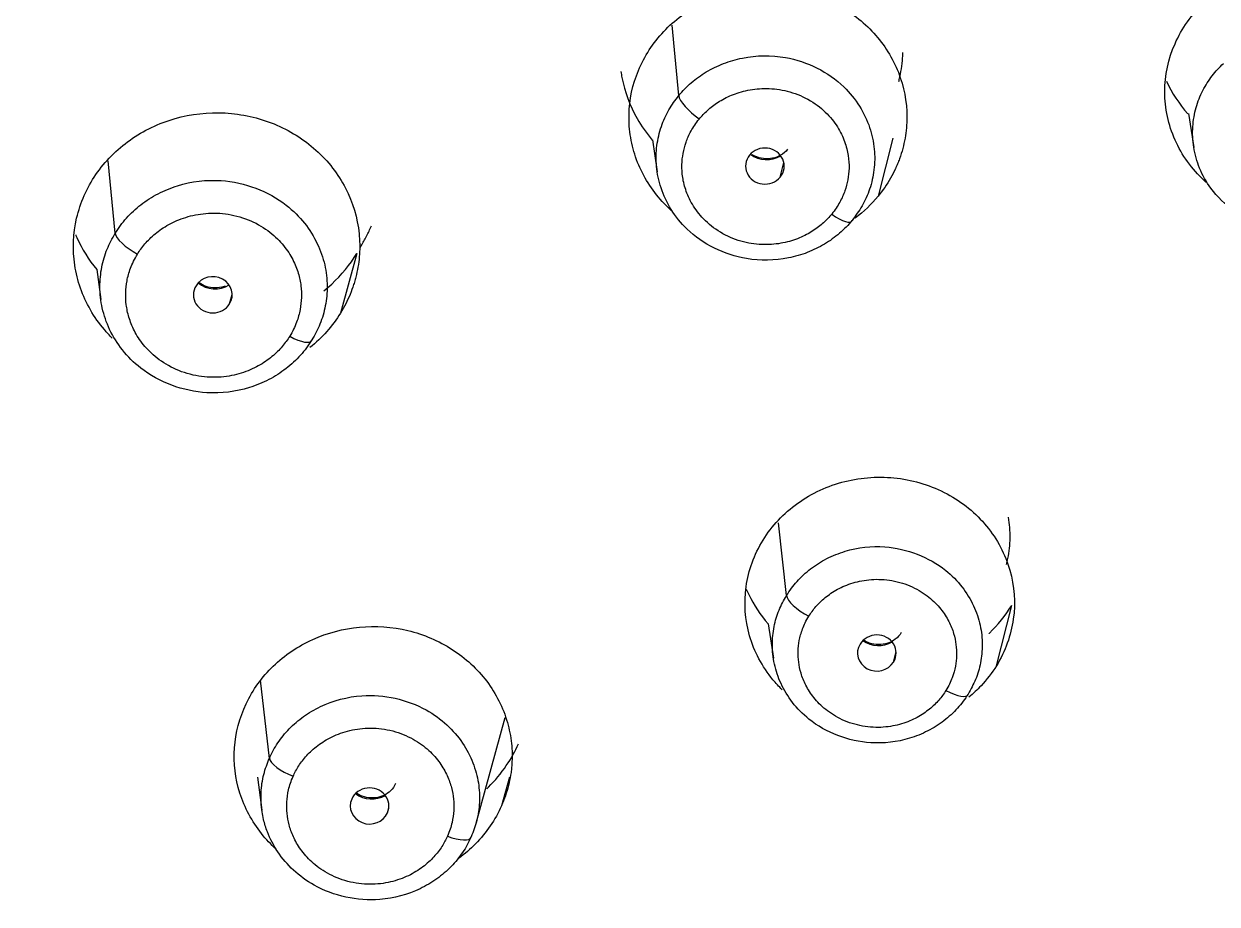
# Model space of a CAD drawing. Extents: x 0 to 1354, y 3495 to 4487.
# Drawn here: x 426.57 to 440.46, y 4120.69 to 4130.94 of the extents above; entities that cross this region are included whole.
import ezdxf

# ---------------------------------------------------------------- set-up
doc = ezdxf.new("R2010")
doc.units = 0
doc.header["$LTSCALE"] = 30
doc.header["$MEASUREMENT"] = 0
doc.layers.add('\\M+5B3DF\\M+5B4E7\\M+5CFDF', color=3, linetype='CONTINUOUS', lineweight=9)

msp = doc.modelspace()

# ---------------------------------------------------------------- linework, layer by layer
at = {"layer": '\\M+5B3DF\\M+5B4E7\\M+5CFDF', "color": 0, "lineweight": -3}
for p, q in [((434.194, 4130.104), (434.118, 4130.924)), ((440.127, 4129.895), (440.19, 4129.501)), ((433.889, 4129.59), (433.943, 4129.218)), ((436.685, 4129.61), (436.516, 4128.935)), ((427.633, 4128.502), (427.552, 4129.347)), ((435.376, 4129.155), (435.418, 4129.324)), ((430.447, 4128.267), (430.257, 4127.574)), ((427.42, 4128.079), (427.466, 4127.731)), ((428.965, 4127.681), (428.995, 4127.79)), ((435.448, 4124.286), (435.355, 4125.133)), ((437.892, 4123.469), (438.07, 4124.169)), ((435.236, 4123.958), (435.296, 4123.558)), ((436.695, 4123.511), (436.725, 4123.629)), ((429.428, 4122.391), (429.327, 4123.3)), ((431.834, 4121.635), (432.173, 4122.866)), ((429.289, 4122.173), (429.341, 4121.787)), ((432.222, 4122.174), (432.131, 4121.84)), ((430.803, 4121.757), (430.819, 4121.815))]:
    msp.add_line(p, q, dxfattribs=at)
for centre, major_axis, ratio, start_param, end_param in [((434.432, 4129.939), (-0.232, 0.19), 0.282928, 0.272957, 1.799121), ((435.197, 4129.284), (-0.225, 0.001), 0.934171, 2.489357, 5.63095), ((435.197, 4129.284), (-0.225, 0.001), 0.934171, 5.63095, 8.772543), ((435.217, 4129.638), (-0.297, 0.017), 0.939418, 0.936027, 2.212887), ((435.975, 4128.832), (0.232, -0.19), 0.282928, 4.940714, 6.416516), ((427.893, 4128.366), (0.255, -0.158), 0.308844, 3.371653, 4.900982), ((428.77, 4127.786), (-0.226, 0.001), 0.934059, 2.620561, 5.762153), ((428.77, 4127.786), (-0.226, 0.001), 0.934059, 5.762153, 8.903746), ((428.794, 4128.132), (-0.295, 0.021), 0.938927, 0.920905, 2.229724), ((429.665, 4127.41), (-0.255, 0.158), 0.308844, 1.759389, 3.232027), ((435.707, 4124.151), (-0.255, 0.158), 0.308844, 0.236413, 1.759389), ((436.5, 4123.617), (-0.225, 0), 0.934135, 2.619541, 5.761134), ((436.5, 4123.617), (-0.225, 0), 0.934135, 5.761134, 8.902726), ((436.52, 4123.985), (-0.299, 0.016), 0.937944, 0.968064, 2.180521), ((437.305, 4123.289), (0.255, -0.158), 0.308844, 4.900982, 6.379972), ((429.705, 4122.289), (-0.274, 0.122), 0.329476, 0.189685, 1.715849), ((430.595, 4121.837), (-0.225, 0), 0.934038, 2.750547, 5.89214), ((430.595, 4121.837), (-0.225, 0), 0.934038, 5.89214, 9.033732), ((430.619, 4122.197), (-0.297, 0.02), 0.937388, 0.950346, 2.199768), ((431.502, 4121.593), (0.274, -0.122), 0.329476, 4.857442, 6.333244)]:
    msp.add_ellipse(centre, major_axis=major_axis, ratio=ratio, start_param=start_param, end_param=end_param, dxfattribs=at)
for points, knots in [([(448.01, 4005.599), (447.96, 4009.543), (447.888, 4013.486), (447.741, 4019.394), (447.686, 4021.363), (447.563, 4025.298), (447.498, 4027.264), (447.306, 4031.189), (447.174, 4033.15), (446.667, 4037.037), (446.296, 4038.964), (445.49, 4041.781), (445.181, 4042.708), (444.473, 4044.522), (444.072, 4045.409), (443.153, 4047.117), (442.631, 4047.936), (441.484, 4049.497), (440.861, 4050.241), (439.54, 4051.652), (438.842, 4052.318), (437.375, 4053.57), (436.607, 4054.156), (435.016, 4055.252), (434.19, 4055.761), (432.497, 4056.713), (431.631, 4057.158), (429.007, 4058.447), (427.224, 4059.247), (424.608, 4060.54), (423.746, 4060.987), (422.05, 4061.925), (421.214, 4062.415), (419.588, 4063.455), (418.797, 4064.004), (417.283, 4065.177), (416.561, 4065.801), (414.514, 4067.782), (413.303, 4069.241), (411.732, 4071.57), (411.247, 4072.37), (410.34, 4074), (409.919, 4074.831), (408.739, 4077.358), (408.067, 4079.09), (406.901, 4082.604), (406.413, 4084.388), (405.593, 4087.988), (405.26, 4089.804), (404.718, 4093.452), (404.506, 4095.284), (404.169, 4098.955), (404.047, 4100.795), (403.781, 4106.318), (403.739, 4110.005), (403.894, 4115.532), (403.978, 4117.373), (404.218, 4121.052), (404.374, 4122.889), (404.781, 4126.553), (405.03, 4128.381), (405.656, 4132.017), (406.034, 4133.824), (406.974, 4137.397), (407.531, 4139.163), (408.885, 4142.612), (409.674, 4144.299), (411.525, 4147.534), (412.587, 4149.084), (414.985, 4151.984), (416.318, 4153.338), (418.497, 4155.182), (419.254, 4155.765), (420.825, 4156.859), (421.639, 4157.371), (424.152, 4158.798), (425.92, 4159.607), (427.738, 4160.306)], [0, 0, 0, 0, 0.0625, 0.0625, 0.09375, 0.09375, 0.125, 0.125, 0.15625, 0.15625, 0.1875, 0.1875, 0.203125, 0.203125, 0.21875, 0.21875, 0.234375, 0.234375, 0.25, 0.25, 0.265625, 0.265625, 0.28125, 0.28125, 0.296875, 0.296875, 0.3125, 0.3125, 0.34375, 0.34375, 0.359375, 0.359375, 0.375, 0.375, 0.390625, 0.390625, 0.40625, 0.40625, 0.4375, 0.4375, 0.453125, 0.453125, 0.46875, 0.46875, 0.5, 0.5, 0.53125, 0.53125, 0.5625, 0.5625, 0.59375, 0.59375, 0.625, 0.625, 0.6875, 0.6875, 0.71875, 0.71875, 0.75, 0.75, 0.78125, 0.78125, 0.8125, 0.8125, 0.84375, 0.84375, 0.875, 0.875, 0.90625, 0.90625, 0.9375, 0.9375, 0.953125, 0.953125, 0.96875, 0.96875, 1, 1, 1, 1]), ([(428.197, 4158.696), (428.032, 4158.632), (427.687, 4158.497), (427.153, 4158.279), (426.581, 4158.036), (425.812, 4157.695), (424.94, 4157.282), (423.672, 4156.63), (422.201, 4155.781), (420.21, 4154.446), (418.173, 4152.791), (416.24, 4150.871), (414.215, 4148.497), (412.298, 4145.692), (410.681, 4142.545), (409.747, 4140.27), (409.152, 4138.614), (408.634, 4137.046), (408.065, 4135.032), (407.529, 4132.766), (407.088, 4130.534), (406.477, 4126.816), (405.945, 4122.029), (405.574, 4116.274), (405.414, 4110.376), (405.496, 4104.979), (405.754, 4100.036), (406.066, 4096.221), (406.521, 4092.391), (407.143, 4088.581), (407.893, 4085.209), (408.69, 4082.352), (409.453, 4080.061), (410.255, 4077.985), (411.284, 4075.636), (412.663, 4072.993), (414.467, 4070.299), (416.358, 4068.097), (418.12, 4066.448), (419.691, 4065.22), (420.87, 4064.414), (421.951, 4063.725), (423.294, 4062.925), (425.415, 4061.78), (428.351, 4060.364), (431.305, 4059.003), (433.874, 4057.683), (435.491, 4056.744), (436.673, 4055.977), (437.502, 4055.397), (438.285, 4054.811), (439.15, 4054.118), (440.24, 4053.175), (441.272, 4052.246), (442.117, 4051.45), (442.799, 4050.783), (443.873, 4049.648), (445.304, 4047.705), (446.48, 4045.401), (447.219, 4043.464), (447.695, 4042.003), (448.02, 4040.848), (448.332, 4039.593), (448.559, 4038.564), (448.74, 4037.637), (448.826, 4037.147), (448.857, 4036.968)], [0, 0, 0, 0, 0.003459, 0.007214, 0.011266, 0.015614, 0.023656, 0.030154, 0.043592, 0.057032, 0.077492, 0.095619, 0.111413, 0.140155, 0.164137, 0.183352, 0.190386, 0.20018, 0.217211, 0.233353, 0.24805, 0.264051, 0.310977, 0.347323, 0.383099, 0.432782, 0.458757, 0.485271, 0.511786, 0.538305, 0.564826, 0.582853, 0.599256, 0.614348, 0.6284, 0.651649, 0.674923, 0.693736, 0.709704, 0.72282, 0.733082, 0.737787, 0.748001, 0.763716, 0.784923, 0.811591, 0.827175, 0.841454, 0.848243, 0.854858, 0.861359, 0.867478, 0.876665, 0.889695, 0.894614, 0.899294, 0.908268, 0.925038, 0.946214, 0.958393, 0.965287, 0.976041, 0.981687, 0.990362, 0.996466, 1, 1, 1, 1]), ([(449.143, 4037.032), (448.866, 4038.625), (448.514, 4040.206), (447.833, 4042.533), (447.58, 4043.302), (447.008, 4044.815), (446.689, 4045.559), (445.969, 4047.007), (445.567, 4047.711), (444.674, 4049.057), (444.181, 4049.7), (443.108, 4050.908), (442.533, 4051.475), (441.36, 4052.574), (440.764, 4053.109), (439.566, 4054.162), (438.959, 4054.679), (437.692, 4055.652), (437.038, 4056.11), (435.025, 4057.411), (433.618, 4058.178), (430.752, 4059.606), (429.294, 4060.271), (426.404, 4061.642), (424.973, 4062.351), (422.891, 4063.517), (422.208, 4063.922), (420.871, 4064.772), (420.218, 4065.218), (418.959, 4066.164), (418.353, 4066.663), (417.197, 4067.715), (416.646, 4068.268), (415.084, 4069.995), (414.161, 4071.239), (412.526, 4073.84), (411.813, 4075.196), (410.543, 4077.971), (409.983, 4079.388), (408.994, 4082.262), (408.567, 4083.718), (407.456, 4088.126), (406.947, 4091.114), (406.21, 4097.118), (405.982, 4100.135), (405.712, 4106.175), (405.669, 4109.198), (405.771, 4115.243), (405.915, 4118.264), (406.288, 4122.785), (406.438, 4124.29), (406.806, 4127.293), (407.023, 4128.792), (407.811, 4133.264), (408.526, 4136.22), (410.054, 4140.517), (410.64, 4141.926), (411.99, 4144.666), (412.76, 4145.994), (414.501, 4148.529), (415.469, 4149.738), (417.591, 4152.003), (418.745, 4153.06), (421.227, 4154.973), (422.556, 4155.829), (425.34, 4157.336), (426.795, 4157.987), (428.284, 4158.561)], [0, 0, 0, 0, 0.03125, 0.03125, 0.046875, 0.046875, 0.0625, 0.0625, 0.078125, 0.078125, 0.09375, 0.09375, 0.109375, 0.109375, 0.125, 0.125, 0.140625, 0.140625, 0.15625, 0.15625, 0.1875, 0.1875, 0.21875, 0.21875, 0.25, 0.25, 0.265625, 0.265625, 0.28125, 0.28125, 0.296875, 0.296875, 0.3125, 0.3125, 0.34375, 0.34375, 0.375, 0.375, 0.40625, 0.40625, 0.4375, 0.4375, 0.5, 0.5, 0.5625, 0.5625, 0.625, 0.625, 0.6875, 0.6875, 0.71875, 0.71875, 0.75, 0.75, 0.8125, 0.8125, 0.84375, 0.84375, 0.875, 0.875, 0.90625, 0.90625, 0.9375, 0.9375, 0.96875, 0.96875, 1, 1, 1, 1]), ([(428.484, 4157.596), (428.305, 4157.524), (427.943, 4157.378), (427.4, 4157.15), (426.752, 4156.869), (426.043, 4156.544), (425.032, 4156.051), (423.86, 4155.424), (422.347, 4154.509), (420.7, 4153.36), (419.084, 4152.032), (417.525, 4150.549), (416.116, 4148.967), (414.756, 4147.237), (413.436, 4145.274), (412.377, 4143.384), (411.507, 4141.558), (410.593, 4139.409), (409.613, 4136.593), (408.564, 4132.621), (407.764, 4128.329), (407.233, 4124.177), (406.892, 4120.512), (406.706, 4117.71), (406.593, 4115.29), (406.531, 4113.4), (406.493, 4111.495), (406.489, 4110.219), (406.488, 4109.579)], [0, 0, 0, 0, 0.009852, 0.019868, 0.030048, 0.045883, 0.05972, 0.087538, 0.113987, 0.150574, 0.191096, 0.222351, 0.262603, 0.301837, 0.337986, 0.387414, 0.416554, 0.44552, 0.511842, 0.575749, 0.665576, 0.746154, 0.800844, 0.863681, 0.897356, 0.9313, 0.965515, 1, 1, 1, 1]), ([(428.686, 4157.153), (428.545, 4157.097), (428.223, 4156.97), (427.684, 4156.749), (426.918, 4156.423), (426.182, 4156.087), (425.167, 4155.594), (424.094, 4155.025), (422.606, 4154.13), (421.002, 4153.015), (419.579, 4151.845), (418.411, 4150.759), (417.475, 4149.789), (416.322, 4148.465), (415.138, 4146.937), (413.854, 4144.995), (412.587, 4142.698), (411.3, 4139.765), (410.176, 4136.466), (409.305, 4133.068), (408.666, 4129.777), (408.198, 4126.665), (407.805, 4123.281), (407.534, 4120.123), (407.378, 4117.539), (407.281, 4115.531), (407.216, 4113.673), (407.173, 4111.569), (407.167, 4110.245), (407.164, 4109.583)], [0, 0, 0, 0, 0.007818, 0.017823, 0.030015, 0.050701, 0.059573, 0.08836, 0.113519, 0.149747, 0.190152, 0.209967, 0.233662, 0.261249, 0.302917, 0.336272, 0.385476, 0.443417, 0.508512, 0.573597, 0.633386, 0.690383, 0.744611, 0.818577, 0.862819, 0.885469, 0.927986, 0.963991, 1, 1, 1, 1]), ([(449.362, 4037.033), (449.326, 4037.242), (449.253, 4037.664), (449.129, 4038.295), (448.996, 4038.926), (448.855, 4039.547), (448.708, 4040.153), (448.559, 4040.741), (448.406, 4041.311), (448.249, 4041.867), (448.087, 4042.403), (447.924, 4042.91), (447.764, 4043.376), (447.612, 4043.799), (447.469, 4044.18), (447.334, 4044.527), (447.205, 4044.845), (447.081, 4045.142), (446.959, 4045.423), (446.837, 4045.696), (446.712, 4045.964), (446.584, 4046.23), (446.452, 4046.493), (446.317, 4046.754), (446.179, 4047.013), (446.039, 4047.27), (445.894, 4047.527), (445.746, 4047.782), (445.595, 4048.035), (445.439, 4048.284), (445.277, 4048.53), (445.107, 4048.775), (444.925, 4049.027), (444.725, 4049.293), (444.504, 4049.577), (444.26, 4049.881), (443.988, 4050.207), (443.69, 4050.552), (443.366, 4050.907), (443.026, 4051.261), (442.68, 4051.604), (442.332, 4051.936), (441.984, 4052.26), (441.634, 4052.582), (441.28, 4052.903), (440.925, 4053.223), (440.573, 4053.54), (440.226, 4053.848), (439.889, 4054.142), (439.562, 4054.421), (439.245, 4054.684), (438.936, 4054.934), (438.63, 4055.175), (438.322, 4055.411), (438.012, 4055.642), (437.697, 4055.871), (437.38, 4056.095), (437.061, 4056.315), (436.739, 4056.531), (436.411, 4056.746), (436.068, 4056.966), (435.697, 4057.195), (435.242, 4057.467), (434.675, 4057.793), (433.978, 4058.176), (433.188, 4058.594), (432.322, 4059.036), (431.408, 4059.488), (430.47, 4059.937), (429.523, 4060.382), (428.577, 4060.824), (427.648, 4061.263), (426.763, 4061.69), (425.938, 4062.098), (425.161, 4062.495), (424.401, 4062.897), (423.638, 4063.315), (422.868, 4063.756), (422.092, 4064.229), (421.299, 4064.733), (420.49, 4065.273), (419.679, 4065.858), (418.879, 4066.49), (418.09, 4067.16), (417.325, 4067.873), (416.584, 4068.632), (415.854, 4069.442), (415.126, 4070.325), (414.403, 4071.299), (413.694, 4072.349), (413.022, 4073.445), (412.397, 4074.57), (411.805, 4075.719), (411.251, 4076.904), (410.72, 4078.133), (410.209, 4079.414), (409.721, 4080.755), (409.186, 4082.373), (408.622, 4084.331), (408.06, 4086.572), (407.594, 4088.819), (407.218, 4090.987), (406.907, 4093.095), (406.661, 4095.142), (406.46, 4097.112), (406.297, 4099.018), (406.169, 4100.89), (406.068, 4102.731), (405.992, 4104.535), (405.943, 4106.298), (405.913, 4108.028), (405.903, 4109.74), (405.913, 4111.447), (405.942, 4113.162), (405.991, 4114.884), (406.064, 4116.602), (406.154, 4118.312), (406.266, 4120.018), (406.403, 4121.724), (406.558, 4123.413), (406.737, 4125.063), (406.935, 4126.662), (407.152, 4128.218), (407.392, 4129.737), (407.661, 4131.222), (407.955, 4132.673), (408.276, 4134.09), (408.625, 4135.469), (409.009, 4136.818), (409.421, 4138.132), (409.854, 4139.376), (410.287, 4140.505), (410.7, 4141.499), (411.091, 4142.384), (411.477, 4143.198), (411.873, 4143.971), (412.251, 4144.662), (412.498, 4145.094), (412.605, 4145.277)], [0, 0, 0, 0, 0.004804, 0.00966, 0.014532, 0.019352, 0.024059, 0.028616, 0.033051, 0.037408, 0.041668, 0.04572, 0.049451, 0.05282, 0.055876, 0.058668, 0.061242, 0.063653, 0.065951, 0.068191, 0.070418, 0.072655, 0.074886, 0.077104, 0.079315, 0.081534, 0.083764, 0.086001, 0.088238, 0.090469, 0.092688, 0.094924, 0.097253, 0.09976, 0.102474, 0.105425, 0.108639, 0.112117, 0.115805, 0.119565, 0.123269, 0.12689, 0.13048, 0.134082, 0.13771, 0.141361, 0.144991, 0.148543, 0.151968, 0.155247, 0.158387, 0.161414, 0.164374, 0.167323, 0.170285, 0.173258, 0.176231, 0.179196, 0.182142, 0.185108, 0.188188, 0.191476, 0.195076, 0.200338, 0.206401, 0.213238, 0.220738, 0.228569, 0.236476, 0.244413, 0.252353, 0.260221, 0.267776, 0.274683, 0.281151, 0.287634, 0.294268, 0.300984, 0.307874, 0.315035, 0.322485, 0.330135, 0.337978, 0.345947, 0.354008, 0.362192, 0.370589, 0.379393, 0.388946, 0.399039, 0.409195, 0.419279, 0.429501, 0.439837, 0.45039, 0.46135, 0.472727, 0.484442, 0.502084, 0.521523, 0.539787, 0.55716, 0.57437, 0.590961, 0.606728, 0.621973, 0.636971, 0.651859, 0.666323, 0.680413, 0.694289, 0.707968, 0.721607, 0.735367, 0.749234, 0.763046, 0.776738, 0.790421, 0.804175, 0.817894, 0.831199, 0.844064, 0.856622, 0.868929, 0.880987, 0.892822, 0.904437, 0.915801, 0.926905, 0.93798, 0.948706, 0.95835, 0.966814, 0.974342, 0.98135, 0.98822, 0.994976, 1, 1, 1, 1]), ([(449.502, 4037.021), (449.465, 4037.236), (449.392, 4037.662), (449.27, 4038.294), (449.14, 4038.916), (449.002, 4039.527), (448.859, 4040.127), (448.711, 4040.717), (448.558, 4041.296), (448.399, 4041.864), (448.232, 4042.421), (448.057, 4042.967), (447.874, 4043.5), (447.684, 4044.021), (447.489, 4044.53), (447.287, 4045.027), (447.079, 4045.512), (446.862, 4045.983), (446.638, 4046.44), (446.408, 4046.884), (446.177, 4047.308), (445.899, 4047.796), (445.581, 4048.318), (445.202, 4048.871), (444.84, 4049.35), (444.429, 4049.866), (444.009, 4050.366), (443.556, 4050.867), (443.038, 4051.404), (442.398, 4052.014), (441.641, 4052.701), (440.883, 4053.381), (440.282, 4053.915), (439.651, 4054.456), (438.803, 4055.153), (437.346, 4056.233), (435.798, 4057.23), (434.379, 4058.03), (433.345, 4058.58), (432.31, 4059.108), (431.275, 4059.617), (430.242, 4060.11), (429.214, 4060.593), (428.195, 4061.072), (427.189, 4061.554), (426.197, 4062.041), (425.223, 4062.539), (424.268, 4063.05), (423.332, 4063.573), (422.422, 4064.117), (421.537, 4064.679), (420.672, 4065.254), (419.841, 4065.854), (419.047, 4066.481), (418.285, 4067.128), (417.561, 4067.8), (416.877, 4068.493), (416.228, 4069.202), (415.613, 4069.926), (415.036, 4070.664), (414.495, 4071.414), (413.984, 4072.172), (413.503, 4072.935), (413.052, 4073.703), (412.627, 4074.474), (412.225, 4075.244), (411.845, 4076.015), (411.49, 4076.784), (411.152, 4077.551), (410.832, 4078.315), (410.53, 4079.074), (410.244, 4079.83), (409.974, 4080.58), (409.721, 4081.326), (409.315, 4082.587), (408.806, 4084.368), (408.237, 4086.67), (407.771, 4088.956), (407.386, 4091.221), (407.067, 4093.46), (406.816, 4095.671), (406.607, 4097.852), (406.443, 4100.002), (406.319, 4102.118), (406.226, 4104.202), (406.168, 4106.252), (406.137, 4108.267), (406.133, 4110.249), (406.155, 4112.195), (406.2, 4114.107), (406.271, 4115.984), (406.366, 4117.824), (406.479, 4119.63), (406.619, 4121.398), (406.777, 4123.131), (406.959, 4124.828), (407.165, 4126.487), (407.391, 4128.109), (407.645, 4129.692), (407.928, 4131.236), (408.239, 4132.739), (408.577, 4134.203), (408.949, 4135.623), (409.352, 4137), (409.783, 4138.333), (410.246, 4139.62), (410.741, 4140.86), (411.258, 4142.054), (411.803, 4143.199), (412.331, 4144.191), (412.678, 4144.8), (412.824, 4145.049)], [0, 0, 0, 0, 0.004925, 0.009783, 0.014574, 0.019297, 0.023952, 0.028541, 0.033063, 0.03752, 0.041913, 0.04624, 0.050499, 0.054689, 0.058812, 0.062868, 0.06686, 0.070785, 0.074642, 0.078431, 0.082152, 0.085621, 0.091226, 0.096067, 0.100874, 0.104902, 0.111103, 0.115743, 0.120319, 0.128101, 0.135864, 0.143616, 0.151376, 0.154309, 0.162712, 0.17659, 0.19595, 0.204951, 0.213874, 0.222725, 0.231503, 0.240206, 0.248833, 0.257381, 0.265851, 0.274244, 0.282558, 0.290799, 0.298961, 0.307046, 0.315062, 0.322999, 0.330849, 0.338629, 0.346332, 0.353957, 0.361508, 0.368988, 0.376389, 0.383715, 0.39097, 0.398152, 0.405256, 0.412286, 0.419244, 0.426128, 0.432935, 0.439669, 0.44633, 0.452916, 0.459426, 0.465861, 0.472221, 0.478506, 0.484715, 0.503971, 0.522949, 0.541649, 0.560075, 0.578222, 0.596092, 0.613686, 0.631, 0.648038, 0.664796, 0.681277, 0.69748, 0.713404, 0.72905, 0.744417, 0.759504, 0.774315, 0.788846, 0.803099, 0.817073, 0.830767, 0.844184, 0.857321, 0.870177, 0.882754, 0.895053, 0.907072, 0.918809, 0.930269, 0.941449, 0.952348, 0.962971, 0.973314, 0.983372, 0.993153, 1, 1, 1, 1]), ([(440.312, 4131.184), (440.385, 4131.253), (440.464, 4131.313), (440.634, 4131.419), (440.726, 4131.465), (440.916, 4131.539), (441.014, 4131.567), (441.215, 4131.604), (441.319, 4131.614), (441.626, 4131.614), (441.832, 4131.576), (442.209, 4131.43), (442.384, 4131.321), (442.601, 4131.119), (442.668, 4131.044), (442.782, 4130.885), (442.83, 4130.801), (442.909, 4130.624), (442.939, 4130.531), (442.979, 4130.344), (442.989, 4130.249), (442.99, 4129.96), (442.949, 4129.77), (442.792, 4129.415), (442.677, 4129.253), (442.53, 4129.116)], [0, 0, 0, 0, 0.0625, 0.0625, 0.125, 0.125, 0.1875, 0.1875, 0.25, 0.25, 0.375, 0.375, 0.5, 0.5, 0.5625, 0.5625, 0.625, 0.625, 0.6875, 0.6875, 0.75, 0.75, 0.875, 0.875, 1, 1, 1, 1]), ([(434.118, 4128.758), (434.085, 4128.787), (434.054, 4128.816), (433.962, 4128.913), (433.906, 4128.984), (433.806, 4129.134), (433.763, 4129.214), (433.693, 4129.379), (433.666, 4129.463), (433.628, 4129.636), (433.618, 4129.726), (433.611, 4129.99), (433.64, 4130.169), (433.761, 4130.503), (433.855, 4130.662), (434.092, 4130.937), (434.238, 4131.056), (434.562, 4131.237), (434.744, 4131.302), (435.115, 4131.368), (435.309, 4131.371), (435.681, 4131.314), (435.865, 4131.254), (436.193, 4131.081), (436.343, 4130.965), (436.587, 4130.697), (436.685, 4130.541), (436.816, 4130.21), (436.85, 4130.032), (436.85, 4129.854)], [0, 0, 0, 0, 0.020764, 0.020764, 0.065275, 0.065275, 0.109786, 0.109786, 0.154296, 0.154296, 0.198807, 0.198807, 0.287829, 0.287829, 0.37685, 0.37685, 0.465871, 0.465871, 0.554893, 0.554893, 0.643914, 0.643914, 0.732936, 0.732936, 0.821957, 0.821957, 0.910979, 0.910979, 1, 1, 1, 1]), ([(404.623, 4131.074), (404.588, 4130.873), (404.366, 4129.584), (403.796, 4125.704), (402.938, 4116.179), (402.904, 4106.308), (403.509, 4097.799), (403.922, 4093.938), (404.439, 4090.387), (405.062, 4087.152), (405.765, 4084.236), (406.526, 4081.641), (407.311, 4079.366), (408.086, 4077.403), (408.945, 4075.472), (409.945, 4073.499), (411.165, 4071.423), (412.534, 4069.458), (414.061, 4067.63), (415.728, 4065.949), (417.528, 4064.439), (419.429, 4063.101), (421.477, 4061.849), (423.547, 4060.723), (425.512, 4059.75), (427.144, 4058.986), (428.72, 4058.255), (430.371, 4057.48), (432.211, 4056.56), (434.054, 4055.528), (435.869, 4054.341), (437.639, 4052.979), (439.36, 4051.392), (440.891, 4049.675), (442.137, 4047.982), (443.025, 4046.52), (443.788, 4045.031), (444.457, 4043.465), (445.054, 4041.773), (445.502, 4040.242), (445.834, 4038.886), (446.076, 4037.716), (446.304, 4036.436), (446.539, 4034.82), (446.766, 4032.641), (446.939, 4029.975), (447.069, 4026.823), (447.219, 4022.012), (447.362, 4016.415), (447.465, 4010.907), (447.518, 4007.539), (447.539, 4006.008), (447.545, 4005.599)], [0, 0, 0, 0, 0.004399, 0.028149, 0.08446, 0.210548, 0.240578, 0.268471, 0.294238, 0.317873, 0.339365, 0.358714, 0.375905, 0.390942, 0.403826, 0.421009, 0.438012, 0.454857, 0.471503, 0.487946, 0.504179, 0.520153, 0.535825, 0.553449, 0.568384, 0.580629, 0.590215, 0.603849, 0.617866, 0.632269, 0.647095, 0.662367, 0.67808, 0.695053, 0.709337, 0.720941, 0.729896, 0.74338, 0.755521, 0.766306, 0.775735, 0.783805, 0.790513, 0.802081, 0.816849, 0.834849, 0.856111, 0.88061, 0.932059, 0.969104, 0.991752, 1, 1, 1, 1]), ([(440.339, 4129.089), (440.33, 4129.097), (440.322, 4129.105), (440.241, 4129.181), (440.174, 4129.256), (440.06, 4129.415), (440.012, 4129.499), (439.933, 4129.676), (439.903, 4129.769), (439.863, 4129.956), (439.853, 4130.051), (439.852, 4130.341), (439.893, 4130.531), (440.05, 4130.886), (440.165, 4131.047), (440.312, 4131.184)], [0, 0, 0, 0, 0.014869, 0.014869, 0.13801, 0.13801, 0.261152, 0.261152, 0.384293, 0.384293, 0.507435, 0.507435, 0.753717, 0.753717, 1, 1, 1, 1]), ([(434.194, 4130.104), (434.217, 4130.131), (434.262, 4130.183), (434.339, 4130.255), (434.423, 4130.321), (434.514, 4130.381), (434.611, 4130.434), (434.715, 4130.479), (434.823, 4130.516), (435.059, 4130.574), (435.534, 4130.582), (436.03, 4130.331), (436.307, 4129.989), (436.425, 4129.74), (436.47, 4129.527), (436.476, 4129.402), (436.475, 4129.362)], [0, 0, 0, 0, 0.033976, 0.068364, 0.103165, 0.138378, 0.174005, 0.210046, 0.2465, 0.28337, 0.442039, 0.68548, 0.781697, 0.873131, 0.959771, 1, 1, 1, 1]), ([(436.756, 4130.27), (436.758, 4130.278), (436.77, 4130.326), (436.789, 4130.416), (436.8, 4130.522), (436.802, 4130.586), (436.802, 4130.607)], [0, 0, 0, 0, 0.065567, 0.435403, 0.810404, 1, 1, 1, 1]), ([(433.521, 4130.383), (433.524, 4130.36), (433.557, 4130.17), (433.66, 4129.891), (433.819, 4129.665), (433.885, 4129.587)], [0, 0, 0, 0, 0.079064, 0.659093, 1, 1, 1, 1]), ([(440.193, 4129.856), (440.199, 4129.893), (440.223, 4129.999), (440.289, 4130.163), (440.397, 4130.337), (440.489, 4130.432), (440.534, 4130.479)], [0, 0, 0, 0, 0.156583, 0.455918, 0.737055, 1, 1, 1, 1]), ([(433.932, 4129.404), (433.932, 4129.444), (433.941, 4129.559), (433.984, 4129.742), (434.071, 4129.939), (434.154, 4130.051), (434.194, 4130.104)], [0, 0, 0, 0, 0.157901, 0.458537, 0.739234, 1, 1, 1, 1]), ([(427.6, 4127.282), (427.568, 4127.314), (427.537, 4127.347), (427.447, 4127.452), (427.392, 4127.53), (427.253, 4127.772), (427.19, 4127.95), (427.136, 4128.312), (427.143, 4128.5), (427.227, 4128.857), (427.303, 4129.031), (427.514, 4129.339), (427.651, 4129.477), (427.963, 4129.698), (428.143, 4129.784), (428.518, 4129.89), (428.718, 4129.913), (429.108, 4129.891), (429.304, 4129.847), (429.663, 4129.701), (429.83, 4129.597), (430.041, 4129.406), (430.107, 4129.336), (430.222, 4129.187), (430.272, 4129.109), (430.4, 4128.862), (430.454, 4128.682), (430.473, 4128.497)], [0, 0, 0, 0, 0.022187, 0.022187, 0.06875, 0.06875, 0.161875, 0.161875, 0.255, 0.255, 0.348125, 0.348125, 0.44125, 0.44125, 0.534375, 0.534375, 0.6275, 0.6275, 0.720625, 0.720625, 0.81375, 0.81375, 0.860312, 0.860312, 0.906875, 0.906875, 1, 1, 1, 1]), ([(436.85, 4129.854), (436.85, 4129.771), (436.835, 4129.607), (436.793, 4129.448), (436.757, 4129.35), (436.749, 4129.33), (436.734, 4129.292), (436.708, 4129.234), (436.68, 4129.179), (436.618, 4129.07), (436.57, 4129.001), (436.516, 4128.935)], [0, 0, 0, 0, 0.25, 0.5, 0.5, 0.5625, 0.5625, 0.625, 0.75, 0.75, 1, 1, 1, 1]), ([(442.262, 4128.86), (442.236, 4128.837), (442.183, 4128.79), (442.096, 4128.729), (442.003, 4128.674), (441.904, 4128.627), (441.799, 4128.587), (441.689, 4128.557), (441.575, 4128.537), (441.347, 4128.516), (440.891, 4128.573), (440.456, 4128.883), (440.25, 4129.253), (440.181, 4129.498), (440.172, 4129.701), (440.186, 4129.819), (440.193, 4129.856)], [0, 0, 0, 0, 0.035163, 0.070771, 0.106823, 0.143319, 0.180259, 0.217642, 0.255469, 0.293738, 0.44225, 0.696242, 0.788696, 0.876621, 0.96002, 1, 1, 1, 1]), ([(436.212, 4128.652), (436.19, 4128.626), (436.144, 4128.573), (436.067, 4128.501), (435.982, 4128.434), (435.891, 4128.374), (435.794, 4128.322), (435.691, 4128.277), (435.583, 4128.24), (435.351, 4128.184), (434.878, 4128.174), (434.377, 4128.423), (434.098, 4128.77), (433.98, 4129.022), (433.935, 4129.237), (433.931, 4129.363), (433.932, 4129.404)], [0, 0, 0, 0, 0.034135, 0.068612, 0.103433, 0.138596, 0.174102, 0.209949, 0.246139, 0.282669, 0.436213, 0.683604, 0.780361, 0.872036, 0.958632, 1, 1, 1, 1]), ([(435.461, 4129.48), (435.439, 4129.451), (435.389, 4129.409), (435.287, 4129.37), (435.181, 4129.366), (435.099, 4129.389), (435.059, 4129.411), (435.049, 4129.418)], [0, 0, 0, 0, 0.257098, 0.47204, 0.697926, 0.918169, 1, 1, 1, 1]), ([(436.475, 4129.362), (436.475, 4129.321), (436.467, 4129.204), (436.424, 4129.019), (436.337, 4128.82), (436.253, 4128.707), (436.212, 4128.652)], [0, 0, 0, 0, 0.161129, 0.459415, 0.739046, 1, 1, 1, 1]), ([(427.633, 4128.502), (427.653, 4128.532), (427.693, 4128.594), (427.765, 4128.68), (427.844, 4128.761), (427.932, 4128.836), (428.029, 4128.904), (428.133, 4128.964), (428.243, 4129.015), (428.479, 4129.1), (428.972, 4129.161), (429.517, 4128.954), (429.844, 4128.629), (429.994, 4128.389), (430.067, 4128.178), (430.088, 4128.051), (430.093, 4128.009)], [0, 0, 0, 0, 0.034778, 0.069992, 0.105642, 0.141729, 0.178253, 0.215215, 0.252616, 0.290456, 0.444988, 0.692812, 0.786212, 0.875115, 0.959513, 1, 1, 1, 1]), ([(430.489, 4128.341), (430.511, 4128.378), (430.555, 4128.453), (430.594, 4128.538), (430.613, 4128.583), (430.616, 4128.589)], [0, 0, 0, 0, 0.463525, 0.933123, 1, 1, 1, 1]), ([(427.174, 4128.484), (427.178, 4128.473), (427.241, 4128.329), (427.325, 4128.193), (427.419, 4128.079)], [0, 0, 0, 0, 0.075105, 1, 1, 1, 1]), ([(427.463, 4127.756), (427.458, 4127.797), (427.452, 4127.915), (427.47, 4128.105), (427.531, 4128.317), (427.6, 4128.442), (427.633, 4128.502)], [0, 0, 0, 0, 0.156932, 0.456644, 0.737663, 1, 1, 1, 1]), ([(430.473, 4128.497), (430.481, 4128.417), (430.482, 4128.337), (430.472, 4128.178), (430.46, 4128.099), (430.437, 4128.001), (430.432, 4127.982), (430.422, 4127.943), (430.404, 4127.885), (430.383, 4127.828), (430.337, 4127.716), (430.3, 4127.644), (430.257, 4127.574)], [0, 0, 0, 0, 0.25, 0.25, 0.5, 0.5, 0.5625, 0.5625, 0.625, 0.75, 0.75, 1, 1, 1, 1]), ([(430.062, 4127.831), (430.094, 4127.857), (430.242, 4127.986), (430.367, 4128.137), (430.447, 4128.267)], [0, 0, 0, 0, 0.20561, 1, 1, 1, 1]), ([(430.093, 4128.009), (430.098, 4127.969), (430.105, 4127.851), (430.087, 4127.66), (430.026, 4127.447), (429.957, 4127.321), (429.923, 4127.26)], [0, 0, 0, 0, 0.156402, 0.45559, 0.736796, 1, 1, 1, 1]), ([(428.915, 4127.887), (428.91, 4127.885), (428.872, 4127.872), (428.796, 4127.86), (428.693, 4127.878), (428.634, 4127.908), (428.61, 4127.926)], [0, 0, 0, 0, 0.046027, 0.383154, 0.706457, 1, 1, 1, 1]), ([(429.923, 4127.26), (429.903, 4127.23), (429.863, 4127.168), (429.791, 4127.082), (429.711, 4127), (429.623, 4126.925), (429.526, 4126.858), (429.423, 4126.798), (429.312, 4126.746), (429.08, 4126.663), (428.589, 4126.601), (428.041, 4126.806), (427.711, 4127.135), (427.561, 4127.375), (427.489, 4127.587), (427.468, 4127.715), (427.463, 4127.756)], [0, 0, 0, 0, 0.034921, 0.070239, 0.105952, 0.142061, 0.178565, 0.215464, 0.252757, 0.290444, 0.440912, 0.692144, 0.785977, 0.875112, 0.959553, 1, 1, 1, 1]), ([(435.175, 4124.93), (435.227, 4125.014), (435.287, 4125.092), (435.422, 4125.236), (435.498, 4125.302), (435.661, 4125.419), (435.748, 4125.469), (435.931, 4125.554), (436.029, 4125.589), (436.326, 4125.663), (436.535, 4125.676), (436.941, 4125.627), (437.14, 4125.564), (437.406, 4125.422), (437.491, 4125.365), (437.645, 4125.239), (437.715, 4125.17), (437.84, 4125.018), (437.895, 4124.935), (437.985, 4124.764), (438.022, 4124.675), (438.102, 4124.395), (438.116, 4124.202), (438.062, 4123.821), (437.996, 4123.637), (437.892, 4123.469)], [0, 0, 0, 0, 0.0625, 0.0625, 0.125, 0.125, 0.1875, 0.1875, 0.25, 0.25, 0.375, 0.375, 0.5, 0.5, 0.5625, 0.5625, 0.625, 0.625, 0.6875, 0.6875, 0.75, 0.75, 0.875, 0.875, 1, 1, 1, 1]), ([(438.01, 4124.646), (438.016, 4124.67), (438.031, 4124.732), (438.047, 4124.836), (438.054, 4124.956), (438.05, 4125.077), (438.039, 4125.158), (438.032, 4125.198), (438.032, 4125.198)], [0, 0, 0, 0, 0.132864, 0.346439, 0.56215, 0.779996, 0.999973, 1, 1, 1, 1]), ([(435.397, 4123.19), (435.359, 4123.227), (435.324, 4123.266), (435.228, 4123.382), (435.173, 4123.465), (435.082, 4123.636), (435.046, 4123.725), (434.965, 4124.005), (434.952, 4124.198), (435.005, 4124.579), (435.072, 4124.763), (435.175, 4124.93)], [0, 0, 0, 0, 0.081726, 0.081726, 0.234772, 0.234772, 0.387818, 0.387818, 0.693909, 0.693909, 1, 1, 1, 1]), ([(435.448, 4124.286), (435.467, 4124.314), (435.504, 4124.372), (435.571, 4124.452), (435.646, 4124.528), (435.729, 4124.598), (435.82, 4124.661), (435.917, 4124.717), (436.021, 4124.764), (436.24, 4124.841), (436.696, 4124.894), (437.2, 4124.698), (437.498, 4124.394), (437.632, 4124.174), (437.698, 4123.981), (437.717, 4123.865), (437.721, 4123.827)], [0, 0, 0, 0, 0.035213, 0.07086, 0.106941, 0.143457, 0.180409, 0.217796, 0.255619, 0.293879, 0.446676, 0.696908, 0.788952, 0.876648, 0.95999, 1, 1, 1, 1]), ([(434.98, 4124.36), (434.989, 4124.339), (435.055, 4124.195), (435.144, 4124.061), (435.235, 4123.957)], [0, 0, 0, 0, 0.144268, 1, 1, 1, 1]), ([(435.29, 4123.602), (435.286, 4123.639), (435.281, 4123.747), (435.298, 4123.922), (435.354, 4124.116), (435.417, 4124.23), (435.448, 4124.286)], [0, 0, 0, 0, 0.156582, 0.455918, 0.737055, 1, 1, 1, 1]), ([(437.808, 4123.846), (437.809, 4123.847), (437.91, 4123.944), (437.998, 4124.053), (438.07, 4124.169)], [0, 0, 0, 0, 0.007308, 1, 1, 1, 1]), ([(429.508, 4121.333), (429.446, 4121.389), (429.389, 4121.451), (429.281, 4121.586), (429.232, 4121.661), (429.147, 4121.819), (429.112, 4121.903), (429.031, 4122.157), (429.01, 4122.336), (429.035, 4122.689), (429.081, 4122.865), (429.234, 4123.187), (429.343, 4123.338), (429.605, 4123.591), (429.763, 4123.698), (430.103, 4123.852), (430.29, 4123.901), (430.665, 4123.936), (430.859, 4123.922), (431.225, 4123.834), (431.401, 4123.759), (431.712, 4123.559), (431.85, 4123.432), (432.067, 4123.144), (432.15, 4122.981), (432.199, 4122.808)], [0, 0, 0, 0, 0.043406, 0.043406, 0.091235, 0.091235, 0.139065, 0.139065, 0.234724, 0.234724, 0.330384, 0.330384, 0.426043, 0.426043, 0.521703, 0.521703, 0.617362, 0.617362, 0.713022, 0.713022, 0.808681, 0.808681, 0.904341, 0.904341, 1, 1, 1, 1]), ([(436.785, 4123.855), (436.767, 4123.825), (436.724, 4123.777), (436.629, 4123.726), (436.521, 4123.71), (436.423, 4123.726), (436.368, 4123.752), (436.348, 4123.765)], [0, 0, 0, 0, 0.23564, 0.43634, 0.647359, 0.850153, 1, 1, 1, 1]), ([(437.721, 4123.827), (437.725, 4123.79), (437.731, 4123.681), (437.714, 4123.506), (437.658, 4123.311), (437.594, 4123.196), (437.564, 4123.14)], [0, 0, 0, 0, 0.156077, 0.454907, 0.73622, 1, 1, 1, 1]), ([(437.564, 4123.14), (437.545, 4123.111), (437.507, 4123.054), (437.44, 4122.973), (437.365, 4122.898), (437.282, 4122.828), (437.192, 4122.765), (437.094, 4122.709), (436.99, 4122.661), (436.776, 4122.586), (436.32, 4122.531), (435.814, 4122.725), (435.513, 4123.033), (435.378, 4123.254), (435.313, 4123.447), (435.294, 4123.564), (435.29, 4123.602)], [0, 0, 0, 0, 0.035163, 0.070771, 0.106823, 0.143319, 0.180259, 0.217642, 0.255469, 0.293738, 0.44225, 0.696242, 0.788696, 0.876621, 0.960019, 1, 1, 1, 1]), ([(437.892, 4123.469), (437.841, 4123.386), (437.781, 4123.308), (437.67, 4123.189), (437.622, 4123.145), (437.572, 4123.103)], [0, 0, 0, 0, 0.605968, 0.605968, 1, 1, 1, 1]), ([(429.428, 4122.391), (429.442, 4122.422), (429.471, 4122.483), (429.526, 4122.571), (429.588, 4122.656), (429.66, 4122.736), (429.739, 4122.811), (429.826, 4122.879), (429.921, 4122.941), (430.133, 4123.054), (430.589, 4123.176), (431.138, 4123.054), (431.499, 4122.791), (431.683, 4122.578), (431.786, 4122.383), (431.825, 4122.261), (431.836, 4122.222)], [0, 0, 0, 0, 0.03393, 0.068271, 0.103025, 0.13819, 0.173768, 0.20976, 0.246165, 0.282984, 0.441463, 0.684621, 0.780712, 0.872026, 0.958552, 1, 1, 1, 1]), ([(432.199, 4122.808), (432.222, 4122.728), (432.254, 4122.566), (432.257, 4122.402), (432.249, 4122.299), (432.248, 4122.278), (432.243, 4122.237), (432.234, 4122.176), (432.222, 4122.115), (432.192, 4121.995), (432.165, 4121.917), (432.131, 4121.84)], [0, 0, 0, 0, 0.25, 0.5, 0.5, 0.5625, 0.5625, 0.625, 0.75, 0.75, 1, 1, 1, 1]), ([(431.96, 4122.038), (431.967, 4122.045), (432.051, 4122.127), (432.189, 4122.293), (432.289, 4122.472), (432.328, 4122.56)], [0, 0, 0, 0, 0.041225, 0.545482, 1, 1, 1, 1]), ([(429.361, 4121.68), (429.354, 4121.71), (429.334, 4121.813), (429.325, 4121.99), (429.355, 4122.201), (429.404, 4122.33), (429.428, 4122.391)], [0, 0, 0, 0, 0.123744, 0.436573, 0.728655, 1, 1, 1, 1]), ([(431.836, 4122.222), (431.847, 4122.183), (431.871, 4122.069), (431.88, 4121.882), (431.852, 4121.669), (431.802, 4121.539), (431.778, 4121.476)], [0, 0, 0, 0, 0.156972, 0.456734, 0.737751, 1, 1, 1, 1]), ([(430.897, 4122.097), (430.884, 4122.066), (430.849, 4122.015), (430.765, 4121.956), (430.666, 4121.927), (430.559, 4121.93), (430.485, 4121.957), (430.449, 4121.979), (430.442, 4121.984)], [0, 0, 0, 0, 0.215683, 0.404516, 0.582052, 0.768692, 0.951991, 1, 1, 1, 1]), ([(432.131, 4121.84), (432.058, 4121.675), (431.956, 4121.526), (431.767, 4121.335), (431.704, 4121.28), (431.636, 4121.23)], [0, 0, 0, 0, 0.686931, 0.686931, 1, 1, 1, 1]), ([(431.778, 4121.476), (431.763, 4121.446), (431.734, 4121.384), (431.679, 4121.295), (431.616, 4121.21), (431.545, 4121.13), (431.465, 4121.056), (431.378, 4120.988), (431.284, 4120.926), (431.076, 4120.816), (430.622, 4120.691), (430.07, 4120.812), (429.704, 4121.079), (429.52, 4121.294), (429.413, 4121.499), (429.372, 4121.631), (429.361, 4121.68)], [0, 0, 0, 0, 0.033797, 0.067933, 0.102409, 0.137224, 0.172378, 0.207871, 0.243701, 0.27987, 0.431918, 0.676907, 0.77271, 0.863482, 0.949225, 1, 1, 1, 1])]:
    msp.add_open_spline(points, degree=3, knots=knots, dxfattribs=at)
for points in [[(439.872, 4130.273), (439.935, 4130.136), (440.019, 4130.007), (440.121, 4129.891)], [(434.432, 4129.832), (434.46, 4129.866), (434.525, 4129.934), (434.646, 4130.029), (434.803, 4130.113), (434.993, 4130.173), (435.216, 4130.196), (435.457, 4130.167), (435.705, 4130.071), (435.912, 4129.915), (436.05, 4129.74), (436.132, 4129.568), (436.172, 4129.403), (436.18, 4129.257), (436.166, 4129.124), (436.132, 4128.996), (436.075, 4128.866), (436.014, 4128.772), (435.975, 4128.725)], [(435.975, 4128.725), (435.947, 4128.691), (435.883, 4128.623), (435.761, 4128.528), (435.604, 4128.444), (435.413, 4128.384), (435.19, 4128.361), (434.949, 4128.391), (434.701, 4128.487), (434.494, 4128.643), (434.357, 4128.818), (434.275, 4128.99), (434.235, 4129.154), (434.228, 4129.301), (434.242, 4129.433), (434.275, 4129.561), (434.332, 4129.691), (434.394, 4129.785), (434.432, 4129.832)], [(436.516, 4128.935), (436.437, 4128.84), (436.348, 4128.754), (436.249, 4128.679)], [(427.893, 4128.259), (427.917, 4128.299), (427.974, 4128.379), (428.093, 4128.498), (428.25, 4128.607), (428.449, 4128.694), (428.685, 4128.742), (428.948, 4128.735), (429.22, 4128.657), (429.445, 4128.518), (429.603, 4128.359), (429.708, 4128.195), (429.77, 4128.035), (429.799, 4127.89), (429.805, 4127.753), (429.79, 4127.615), (429.751, 4127.469), (429.699, 4127.359), (429.665, 4127.303)], [(429.665, 4127.303), (429.64, 4127.264), (429.583, 4127.184), (429.464, 4127.065), (429.306, 4126.955), (429.108, 4126.868), (428.871, 4126.82), (428.608, 4126.827), (428.336, 4126.907), (428.111, 4127.045), (427.954, 4127.204), (427.85, 4127.368), (427.788, 4127.527), (427.759, 4127.672), (427.753, 4127.809), (427.767, 4127.947), (427.806, 4128.093), (427.858, 4128.203), (427.893, 4128.259)], [(430.257, 4127.574), (430.162, 4127.421), (430.043, 4127.286), (429.9, 4127.172)], [(435.707, 4124.044), (435.732, 4124.083), (435.788, 4124.159), (435.893, 4124.263), (436.037, 4124.362), (436.217, 4124.439), (436.432, 4124.481), (436.676, 4124.471), (436.922, 4124.394), (437.116, 4124.269), (437.252, 4124.13), (437.344, 4123.984), (437.399, 4123.844), (437.425, 4123.714), (437.431, 4123.59), (437.418, 4123.465), (437.383, 4123.331), (437.336, 4123.232), (437.305, 4123.182)], [(437.305, 4123.182), (437.281, 4123.143), (437.225, 4123.067), (437.119, 4122.963), (436.975, 4122.864), (436.794, 4122.787), (436.58, 4122.745), (436.335, 4122.755), (436.089, 4122.833), (435.895, 4122.957), (435.76, 4123.097), (435.668, 4123.242), (435.613, 4123.383), (435.587, 4123.512), (435.581, 4123.636), (435.594, 4123.761), (435.63, 4123.895), (435.676, 4123.994), (435.707, 4124.044)], [(429.705, 4122.182), (429.722, 4122.222), (429.766, 4122.304), (429.857, 4122.424), (429.985, 4122.543), (430.152, 4122.647), (430.361, 4122.723), (430.602, 4122.753), (430.868, 4122.721), (431.111, 4122.621), (431.293, 4122.485), (431.42, 4122.338), (431.504, 4122.189), (431.552, 4122.049), (431.575, 4121.918), (431.578, 4121.786), (431.56, 4121.646), (431.526, 4121.541), (431.502, 4121.486)], [(431.502, 4121.486), (431.484, 4121.446), (431.441, 4121.365), (431.349, 4121.244), (431.221, 4121.125), (431.053, 4121.021), (430.845, 4120.945), (430.603, 4120.915), (430.336, 4120.948), (430.094, 4121.049), (429.913, 4121.184), (429.786, 4121.331), (429.702, 4121.48), (429.654, 4121.619), (429.631, 4121.75), (429.628, 4121.882), (429.647, 4122.022), (429.68, 4122.128), (429.705, 4122.182)]]:
    msp.add_open_spline(points, degree=3, dxfattribs=at)

doc.saveas('drawing.dxf')
